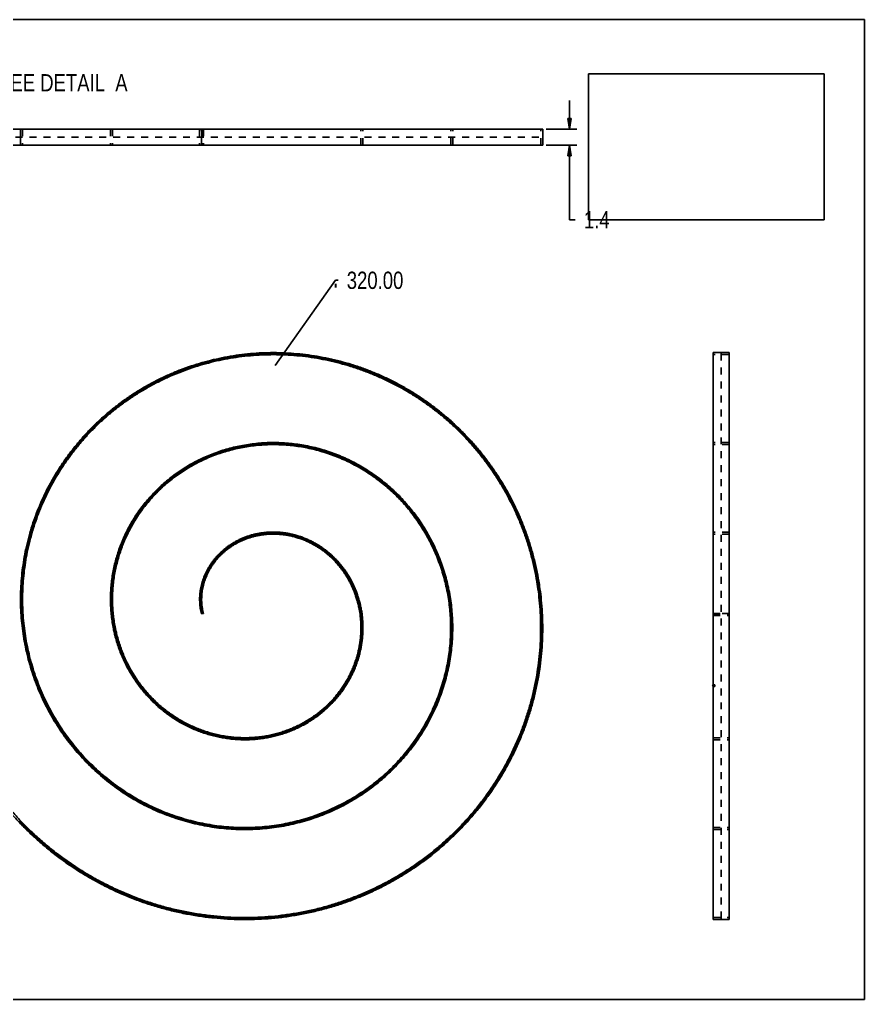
# Model space of a CAD drawing. Header units: inches. Extents: x 0 to 22, y 0 to 17.
# Drawn here: x 7.35 to 22, y 0 to 17 of the extents above; entities that cross this region are included whole.
import ezdxf

# ---------------------------------------------------------------- set-up
doc = ezdxf.new("R2010")
doc.units = ezdxf.units.IN
doc.header["$LTSCALE"] = 1.21
doc.header["$MEASUREMENT"] = 0
doc.linetypes.add('HIDDEN', pattern=[0.2, 0.1, -0.1])
doc.layers.get('0').update_dxf_attribs({"linetype": 'CONTINUOUS'})
for name, color, linetype in [('02___PRT_ALL_AXES', 7, 'CONTINUOUS'), ('03___PRT_ALL_CURVES', 7, 'CONTINUOUS'), ('DEFAULT_2', 8, 'HIDDEN')]:
    doc.layers.add(name, color=color, linetype=linetype)
doc.styles.get("Standard").update_dxf_attribs({"font": 'txt', "width": 0.8})
doc.dimstyles.new('DIMSTYLE_1', dxfattribs={"dimtxt": 0.3, "dimasz": 0.1875, "dimexe": 0.125, "dimexo": 0.0625, "dimgap": 0.15, "dimtad": 0, "dimtih": 1, "dimtoh": 1, "dimzin": 4, "dimdsep": 46, "dimtxsty": 'Standard', "dimblk": 'CLOSED', "dimblk1": 'CLOSED', "dimblk2": 'CLOSED', "dimcen": 0.09, "dimadec": 0, "dimazin": 0, "dimtfac": 1, "dimtofl": 0, "dimtmove": 0, "dimatfit": 3, "dimldrblk": 'CLOSED', "dimfxl": 1, "dimtolj": 1, "dimtzin": 4, "dimarcsym": 0})
doc.dimstyles.new('DIMSTYLE_2', dxfattribs={"dimtxt": 0.3, "dimasz": 0.1875, "dimexe": 0.125, "dimexo": 0.0625, "dimgap": 0.15, "dimtad": 0, "dimtih": 1, "dimtoh": 1, "dimlfac": 0.2, "dimzin": 4, "dimdsep": 46, "dimtxsty": 'Standard', "dimblk": 'CLOSED', "dimblk1": 'CLOSED', "dimblk2": 'CLOSED', "dimcen": 0.09, "dimadec": 0, "dimazin": 0, "dimtfac": 1, "dimtofl": 0, "dimtmove": 0, "dimatfit": 3, "dimldrblk": 'CLOSED', "dimfxl": 1, "dimtolj": 1, "dimtzin": 4, "dimarcsym": 0})
picture_1 = doc.add_image_def('image1.png', size_in_pixel=(613, 380))

# ---------------------------------------------------------------- blocks, each defined once
blk = doc.blocks.new('*D3')
at = {"color": 2, "linetype": 'Continuous', "transparency": 16777216}
for p, q in [((12.829, 12.477), (12.83, 12.477)), ((12.829, 12.418), (12.829, 12.352)), ((12.831, 12.477), (12.83, 12.477)), ((12.83, 12.477), (12.873, 12.477)), ((12.831, 12.418), (12.831, 12.352))]:
    blk.add_line(p, q, dxfattribs=at)
at = {"color": 2, "linetype": 'Continuous', "transparency": 16777216, "insert": (13.023, 12.627), "char_height": 0.3, "width": 1.44, "attachment_point": 1, "line_spacing_factor": 0.9}
blk.add_mtext('320.00', dxfattribs=at)
blk = doc.blocks.new('_CLOSED')
at = {"color": 0, "linetype": 'ByBlock'}
for p, q in [((0, 0), (-1, 0.167)), ((-1, 0.167), (-1, -0.167)), ((-1, -0.167), (0, 0)), ((-1, 0), (0, 0))]:
    blk.add_line(p, q, dxfattribs=at)
blk = doc.blocks.new('_NONE')
blk = doc.blocks.new('*D4')
at = {"color": 2, "linetype": 'Continuous', "transparency": 16777216}
for p, q in [((16.886, 15.099), (16.886, 15.599)), ((16.484, 15.099), (17.011, 15.099)), ((16.484, 14.824), (17.011, 14.824)), ((16.886, 14.824), (16.886, 13.527)), ((16.886, 13.527), (16.986, 13.527))]:
    blk.add_line(p, q, dxfattribs=at)
at = {"color": 2, "linetype": 'Continuous', "transparency": 16777216, "xscale": 0.1875, "yscale": 0.1875, "zscale": 0.1875}
for p, rotation in [((16.886, 15.099), 270), ((16.886, 14.824), 90)]:
    blk.add_blockref('_CLOSED', p, dxfattribs=dict(at, rotation=rotation))
at = {"color": 2, "linetype": 'Continuous', "transparency": 16777216, "insert": (17.136, 13.677), "char_height": 0.3, "width": 0.72, "attachment_point": 1, "line_spacing_factor": 0.9}
blk.add_mtext('1.4', dxfattribs=at)

msp = doc.modelspace()

# ---------------------------------------------------------------- linework, layer by layer
at = {"color": 7, "linetype": 'Continuous'}
for p, q in [((0, 17), (22, 17)), ((22, 0), (22, 17)), ((5.809, 15.099), (16.421, 15.099)), ((7.365, 15.099), (7.365, 14.824)), ((16.421, 14.824), (16.421, 15.099)), ((5.809, 14.824), (16.421, 14.824)), ((11.782, 10.998), (12.829, 12.48)), ((12.829, 12.48), (12.831, 12.48)), ((19.378, 11.222), (19.378, 1.385)), ((19.653, 11.222), (19.378, 11.222)), ((19.653, 11.222), (19.653, 1.385)), ((10.536, 6.698), (10.502, 6.69)), ((19.378, 1.385), (19.653, 1.385)), ((0, 0), (22, 0))]:
    msp.add_line(p, q, dxfattribs=at)
for points, knots in [([(7.43, 6.214), (7.42, 6.272), (7.401, 6.39), (7.381, 6.571), (7.368, 6.754), (7.364, 6.938), (7.368, 7.123), (7.38, 7.308), (7.401, 7.493), (7.429, 7.677), (7.467, 7.86), (7.512, 8.042), (7.565, 8.222), (7.627, 8.4), (7.697, 8.576), (7.774, 8.748), (7.86, 8.918), (7.953, 9.083), (8.054, 9.245), (8.162, 9.403), (8.278, 9.556), (8.4, 9.705), (8.529, 9.848), (8.665, 9.985), (8.807, 10.117), (8.956, 10.242), (9.11, 10.361), (9.27, 10.473), (9.435, 10.578), (9.605, 10.677), (9.779, 10.767), (9.958, 10.85), (10.141, 10.925), (10.327, 10.992), (10.517, 11.051), (10.71, 11.101), (10.905, 11.143), (11.102, 11.177), (11.301, 11.201), (11.502, 11.217), (11.703, 11.223), (11.905, 11.221), (12.108, 11.209), (12.31, 11.189), (12.511, 11.16), (12.711, 11.121), (12.91, 11.073), (13.107, 11.017), (13.302, 10.952), (13.495, 10.877), (13.684, 10.794), (13.869, 10.703), (14.051, 10.603), (14.229, 10.495), (14.402, 10.379), (14.57, 10.255), (14.733, 10.123), (14.89, 9.984), (15.041, 9.837), (15.186, 9.684), (15.324, 9.524), (15.455, 9.357), (15.579, 9.185), (15.696, 9.007), (15.804, 8.823), (15.905, 8.634), (15.997, 8.441), (16.081, 8.243), (16.155, 8.041), (16.221, 7.835), (16.278, 7.627), (16.326, 7.415), (16.353, 7.263), (16.366, 7.181), (16.367, 7.171)], [0, 0, 0, 0, 0.013598, 0.027661, 0.041725, 0.055788, 0.069852, 0.083916, 0.097979, 0.112043, 0.126106, 0.14017, 0.154234, 0.168297, 0.182361, 0.196424, 0.210488, 0.224552, 0.238615, 0.252679, 0.266742, 0.280806, 0.29487, 0.308933, 0.322997, 0.33706, 0.351124, 0.365188, 0.379251, 0.393315, 0.407378, 0.421442, 0.435505, 0.449569, 0.463633, 0.477696, 0.49176, 0.505823, 0.519887, 0.533951, 0.548014, 0.562078, 0.576141, 0.590205, 0.604269, 0.618332, 0.632396, 0.646459, 0.660523, 0.674587, 0.68865, 0.702714, 0.716777, 0.730841, 0.744904, 0.758968, 0.773032, 0.787095, 0.801159, 0.815222, 0.829286, 0.84335, 0.857413, 0.871477, 0.88554, 0.899604, 0.913668, 0.927731, 0.941795, 0.955858, 0.969922, 0.983986, 0.998049, 1, 1, 1, 1]), ([(7.465, 6.22), (7.455, 6.278), (7.436, 6.395), (7.416, 6.574), (7.404, 6.756), (7.399, 6.938), (7.403, 7.122), (7.415, 7.305), (7.436, 7.488), (7.464, 7.671), (7.501, 7.852), (7.546, 8.033), (7.599, 8.211), (7.66, 8.388), (7.729, 8.562), (7.806, 8.733), (7.891, 8.901), (7.984, 9.065), (8.084, 9.226), (8.191, 9.382), (8.306, 9.534), (8.427, 9.681), (8.555, 9.823), (8.69, 9.959), (8.831, 10.09), (8.978, 10.214), (9.131, 10.332), (9.289, 10.444), (9.453, 10.548), (9.622, 10.645), (9.795, 10.735), (9.972, 10.818), (10.154, 10.892), (10.338, 10.959), (10.527, 11.017), (10.718, 11.067), (10.911, 11.109), (11.107, 11.141), (11.305, 11.166), (11.504, 11.181), (11.704, 11.188), (11.904, 11.185), (12.105, 11.174), (12.305, 11.154), (12.505, 11.125), (12.704, 11.086), (12.901, 11.039), (13.097, 10.983), (13.29, 10.918), (13.481, 10.845), (13.669, 10.762), (13.853, 10.672), (14.034, 10.573), (14.21, 10.465), (14.382, 10.35), (14.548, 10.227), (14.71, 10.096), (14.866, 9.958), (15.016, 9.812), (15.16, 9.66), (15.297, 9.501), (15.427, 9.336), (15.55, 9.165), (15.665, 8.988), (15.773, 8.806), (15.873, 8.618), (15.965, 8.426), (16.048, 8.23), (16.122, 8.029), (16.188, 7.825), (16.244, 7.618), (16.291, 7.408), (16.318, 7.257), (16.331, 7.176), (16.332, 7.166)], [0, 0, 0, 0, 0.013598, 0.027661, 0.041725, 0.055788, 0.069852, 0.083916, 0.097979, 0.112043, 0.126106, 0.14017, 0.154234, 0.168297, 0.182361, 0.196424, 0.210488, 0.224552, 0.238615, 0.252679, 0.266742, 0.280806, 0.29487, 0.308933, 0.322997, 0.33706, 0.351124, 0.365188, 0.379251, 0.393315, 0.407378, 0.421442, 0.435505, 0.449569, 0.463633, 0.477696, 0.49176, 0.505823, 0.519887, 0.533951, 0.548014, 0.562078, 0.576141, 0.590205, 0.604269, 0.618332, 0.632396, 0.646459, 0.660523, 0.674587, 0.68865, 0.702714, 0.716777, 0.730841, 0.744904, 0.758968, 0.773032, 0.787095, 0.801159, 0.815222, 0.829286, 0.84335, 0.857413, 0.871477, 0.88554, 0.899604, 0.913668, 0.927731, 0.941795, 0.955858, 0.969922, 0.983986, 0.998049, 1, 1, 1, 1]), ([(8.984, 6.396), (8.981, 6.407), (8.971, 6.455), (8.956, 6.541), (8.94, 6.654), (8.93, 6.768), (8.925, 6.884), (8.925, 6.999), (8.93, 7.115), (8.94, 7.232), (8.956, 7.348), (8.977, 7.463), (9.003, 7.579), (9.035, 7.693), (9.072, 7.806), (9.113, 7.918), (9.161, 8.029), (9.213, 8.138), (9.27, 8.244), (9.333, 8.349), (9.4, 8.451), (9.472, 8.55), (9.548, 8.646), (9.63, 8.739), (9.715, 8.829), (9.805, 8.915), (9.899, 8.997), (9.997, 9.076), (10.099, 9.15), (10.205, 9.22), (10.314, 9.285), (10.426, 9.346), (10.541, 9.401), (10.659, 9.452), (10.78, 9.497), (10.903, 9.538), (11.028, 9.572), (11.155, 9.602), (11.284, 9.625), (11.414, 9.643), (11.545, 9.655), (11.677, 9.662), (11.81, 9.662), (11.943, 9.656), (12.077, 9.645), (12.21, 9.627), (12.343, 9.603), (12.475, 9.574), (12.606, 9.538), (12.736, 9.496), (12.864, 9.449), (12.99, 9.395), (13.115, 9.336), (13.237, 9.271), (13.356, 9.2), (13.472, 9.124), (13.586, 9.042), (13.696, 8.955), (13.802, 8.863), (13.905, 8.766), (14.003, 8.664), (14.097, 8.557), (14.187, 8.446), (14.271, 8.331), (14.351, 8.211), (14.426, 8.088), (14.495, 7.961), (14.559, 7.831), (14.617, 7.697), (14.669, 7.561), (14.715, 7.422), (14.754, 7.284), (14.776, 7.191), (14.786, 7.147)], [0, 0, 0, 0, 0.004275, 0.018514, 0.032754, 0.046993, 0.061232, 0.075472, 0.089711, 0.10395, 0.11819, 0.132429, 0.146669, 0.160908, 0.175147, 0.189387, 0.203626, 0.217866, 0.232105, 0.246344, 0.260584, 0.274823, 0.289062, 0.303302, 0.317541, 0.331781, 0.34602, 0.360259, 0.374499, 0.388738, 0.402978, 0.417217, 0.431456, 0.445696, 0.459935, 0.474175, 0.488414, 0.502653, 0.516893, 0.531132, 0.545371, 0.559611, 0.57385, 0.58809, 0.602329, 0.616568, 0.630808, 0.645047, 0.659287, 0.673526, 0.687765, 0.702005, 0.716244, 0.730483, 0.744723, 0.758962, 0.773202, 0.787441, 0.80168, 0.81592, 0.830159, 0.844399, 0.858638, 0.872877, 0.887117, 0.901356, 0.915596, 0.929835, 0.944074, 0.958314, 0.972553, 0.986792, 1, 1, 1, 1]), ([(9.018, 6.404), (9.016, 6.414), (9.006, 6.462), (8.991, 6.546), (8.975, 6.658), (8.965, 6.771), (8.96, 6.884), (8.96, 6.998), (8.965, 7.113), (8.975, 7.228), (8.991, 7.342), (9.012, 7.456), (9.038, 7.57), (9.069, 7.683), (9.105, 7.795), (9.146, 7.905), (9.193, 8.014), (9.245, 8.121), (9.301, 8.227), (9.363, 8.33), (9.429, 8.43), (9.5, 8.528), (9.576, 8.623), (9.656, 8.715), (9.74, 8.804), (9.829, 8.889), (9.922, 8.97), (10.019, 9.048), (10.119, 9.121), (10.224, 9.19), (10.331, 9.254), (10.442, 9.314), (10.556, 9.369), (10.672, 9.419), (10.791, 9.464), (10.913, 9.504), (11.037, 9.538), (11.162, 9.567), (11.289, 9.59), (11.418, 9.608), (11.548, 9.62), (11.678, 9.626), (11.81, 9.626), (11.941, 9.621), (12.073, 9.609), (12.205, 9.592), (12.336, 9.569), (12.466, 9.539), (12.596, 9.504), (12.724, 9.463), (12.851, 9.416), (12.976, 9.363), (13.099, 9.304), (13.219, 9.24), (13.337, 9.17), (13.452, 9.095), (13.564, 9.014), (13.673, 8.928), (13.778, 8.837), (13.88, 8.741), (13.977, 8.64), (14.07, 8.535), (14.159, 8.425), (14.242, 8.311), (14.321, 8.192), (14.395, 8.07), (14.464, 7.945), (14.527, 7.816), (14.584, 7.684), (14.636, 7.549), (14.681, 7.411), (14.72, 7.275), (14.742, 7.183), (14.751, 7.139)], [0, 0, 0, 0, 0.004275, 0.018514, 0.032754, 0.046993, 0.061232, 0.075472, 0.089711, 0.10395, 0.11819, 0.132429, 0.146669, 0.160908, 0.175147, 0.189387, 0.203626, 0.217866, 0.232105, 0.246344, 0.260584, 0.274823, 0.289062, 0.303302, 0.317541, 0.331781, 0.34602, 0.360259, 0.374499, 0.388738, 0.402978, 0.417217, 0.431456, 0.445696, 0.459935, 0.474175, 0.488414, 0.502653, 0.516893, 0.531132, 0.545371, 0.559611, 0.57385, 0.58809, 0.602329, 0.616568, 0.630808, 0.645047, 0.659287, 0.673526, 0.687765, 0.702005, 0.716244, 0.730483, 0.744723, 0.758962, 0.773202, 0.787441, 0.80168, 0.81592, 0.830159, 0.844399, 0.858638, 0.872877, 0.887117, 0.901356, 0.915596, 0.929835, 0.944074, 0.958314, 0.972553, 0.986792, 1, 1, 1, 1]), ([(10.502, 6.69), (10.498, 6.705), (10.491, 6.735), (10.483, 6.781), (10.477, 6.827), (10.473, 6.875), (10.471, 6.923), (10.471, 6.971), (10.474, 7.021), (10.479, 7.07), (10.487, 7.119), (10.497, 7.169), (10.509, 7.218), (10.524, 7.268), (10.541, 7.317), (10.561, 7.365), (10.583, 7.413), (10.607, 7.461), (10.634, 7.507), (10.664, 7.553), (10.695, 7.598), (10.729, 7.642), (10.766, 7.684), (10.804, 7.725), (10.845, 7.764), (10.888, 7.802), (10.933, 7.839), (10.98, 7.873), (11.029, 7.905), (11.079, 7.936), (11.132, 7.964), (11.186, 7.99), (11.242, 8.014), (11.299, 8.035), (11.358, 8.054), (11.418, 8.07), (11.479, 8.083), (11.541, 8.094), (11.604, 8.102), (11.668, 8.107), (11.732, 8.109), (11.797, 8.109), (11.863, 8.105), (11.928, 8.098), (11.994, 8.088), (12.06, 8.075), (12.125, 8.059), (12.19, 8.04), (12.255, 8.018), (12.319, 7.992), (12.382, 7.964), (12.444, 7.932), (12.506, 7.898), (12.566, 7.86), (12.624, 7.82), (12.681, 7.776), (12.737, 7.73), (12.79, 7.681), (12.842, 7.629), (12.892, 7.574), (12.939, 7.517), (12.984, 7.457), (13.027, 7.395), (13.067, 7.331), (13.104, 7.265), (13.138, 7.196), (13.17, 7.126), (13.198, 7.054), (13.223, 6.98), (13.241, 6.918), (13.251, 6.88), (13.254, 6.868)], [0, 0, 0, 0, 0.014604, 0.029209, 0.043813, 0.058418, 0.073022, 0.087627, 0.102231, 0.116836, 0.13144, 0.146045, 0.160649, 0.175254, 0.189858, 0.204463, 0.219067, 0.233672, 0.248276, 0.262881, 0.277485, 0.29209, 0.306694, 0.321299, 0.335903, 0.350508, 0.365112, 0.379717, 0.394321, 0.408926, 0.42353, 0.438135, 0.452739, 0.467344, 0.481948, 0.496553, 0.511157, 0.525762, 0.540366, 0.554971, 0.569575, 0.58418, 0.598784, 0.613389, 0.627993, 0.642598, 0.657202, 0.671807, 0.686411, 0.701016, 0.71562, 0.730225, 0.744829, 0.759434, 0.774038, 0.788643, 0.803247, 0.817852, 0.832456, 0.847061, 0.861665, 0.87627, 0.890874, 0.905479, 0.920083, 0.934688, 0.949292, 0.963897, 0.978501, 0.993106, 1, 1, 1, 1]), ([(10.536, 6.698), (10.532, 6.713), (10.526, 6.742), (10.518, 6.786), (10.512, 6.831), (10.508, 6.877), (10.506, 6.923), (10.507, 6.97), (10.509, 7.018), (10.514, 7.065), (10.522, 7.113), (10.531, 7.161), (10.543, 7.209), (10.558, 7.257), (10.574, 7.304), (10.593, 7.351), (10.615, 7.398), (10.638, 7.444), (10.664, 7.489), (10.693, 7.533), (10.724, 7.577), (10.757, 7.619), (10.792, 7.66), (10.829, 7.7), (10.869, 7.738), (10.911, 7.775), (10.954, 7.81), (11, 7.844), (11.048, 7.875), (11.097, 7.905), (11.148, 7.932), (11.201, 7.958), (11.255, 7.981), (11.311, 8.001), (11.368, 8.02), (11.426, 8.035), (11.486, 8.049), (11.546, 8.059), (11.608, 8.067), (11.67, 8.072), (11.733, 8.074), (11.796, 8.073), (11.86, 8.069), (11.924, 8.063), (11.988, 8.053), (12.052, 8.041), (12.116, 8.025), (12.18, 8.006), (12.243, 7.984), (12.305, 7.96), (12.367, 7.932), (12.428, 7.901), (12.488, 7.867), (12.546, 7.831), (12.603, 7.791), (12.659, 7.748), (12.713, 7.703), (12.766, 7.655), (12.816, 7.604), (12.865, 7.551), (12.911, 7.495), (12.955, 7.437), (12.997, 7.376), (13.036, 7.313), (13.072, 7.248), (13.106, 7.181), (13.137, 7.112), (13.165, 7.041), (13.189, 6.969), (13.207, 6.908), (13.217, 6.871), (13.219, 6.86)], [0, 0, 0, 0, 0.014604, 0.029209, 0.043813, 0.058418, 0.073022, 0.087627, 0.102231, 0.116836, 0.13144, 0.146045, 0.160649, 0.175254, 0.189858, 0.204463, 0.219067, 0.233672, 0.248276, 0.262881, 0.277485, 0.29209, 0.306694, 0.321299, 0.335903, 0.350508, 0.365112, 0.379717, 0.394321, 0.408926, 0.42353, 0.438135, 0.452739, 0.467344, 0.481948, 0.496553, 0.511157, 0.525762, 0.540366, 0.554971, 0.569575, 0.58418, 0.598784, 0.613389, 0.627993, 0.642598, 0.657202, 0.671807, 0.686411, 0.701016, 0.71562, 0.730225, 0.744829, 0.759434, 0.774038, 0.788643, 0.803247, 0.817852, 0.832456, 0.847061, 0.861665, 0.87627, 0.890874, 0.905479, 0.920083, 0.934688, 0.949292, 0.963897, 0.978501, 0.993106, 1, 1, 1, 1]), ([(16.367, 7.171), (16.377, 7.109), (16.394, 6.975), (16.412, 6.768), (16.422, 6.549), (16.422, 6.33), (16.412, 6.11), (16.392, 5.891), (16.362, 5.672), (16.323, 5.455), (16.273, 5.238), (16.214, 5.024), (16.146, 4.812), (16.068, 4.603), (15.98, 4.397), (15.883, 4.195), (15.777, 3.997), (15.662, 3.803), (15.538, 3.615), (15.406, 3.431), (15.265, 3.254), (15.116, 3.082), (14.96, 2.917), (14.796, 2.758), (14.624, 2.607), (14.446, 2.463), (14.261, 2.327), (14.069, 2.2), (13.872, 2.08), (13.669, 1.969), (13.462, 1.867), (13.249, 1.775), (13.032, 1.691), (12.811, 1.618), (12.586, 1.554), (12.358, 1.5), (12.128, 1.456), (11.895, 1.422), (11.661, 1.399), (11.425, 1.386), (11.189, 1.384), (10.952, 1.392), (10.715, 1.411), (10.479, 1.44), (10.244, 1.48), (10.01, 1.53), (9.779, 1.591), (9.55, 1.663), (9.324, 1.744), (9.101, 1.836), (8.882, 1.938), (8.668, 2.05), (8.458, 2.171), (8.253, 2.302), (8.054, 2.442), (7.861, 2.591), (7.675, 2.749), (7.495, 2.916), (7.323, 3.09), (7.158, 3.273), (7.002, 3.463), (6.853, 3.66), (6.713, 3.864), (6.583, 4.075), (6.461, 4.291), (6.349, 4.513), (6.247, 4.741), (6.155, 4.973), (6.073, 5.209), (6.001, 5.45), (5.941, 5.693), (5.891, 5.94), (5.861, 6.127), (5.848, 6.23), (5.846, 6.251)], [0, 0, 0, 0, 0.012113, 0.026176, 0.04024, 0.054304, 0.068367, 0.082431, 0.096494, 0.110558, 0.124621, 0.138685, 0.152749, 0.166812, 0.180876, 0.194939, 0.209003, 0.223067, 0.23713, 0.251194, 0.265257, 0.279321, 0.293385, 0.307448, 0.321512, 0.335575, 0.349639, 0.363703, 0.377766, 0.39183, 0.405893, 0.419957, 0.43402, 0.448084, 0.462148, 0.476211, 0.490275, 0.504338, 0.518402, 0.532466, 0.546529, 0.560593, 0.574656, 0.58872, 0.602784, 0.616847, 0.630911, 0.644974, 0.659038, 0.673102, 0.687165, 0.701229, 0.715292, 0.729356, 0.74342, 0.757483, 0.771547, 0.78561, 0.799674, 0.813737, 0.827801, 0.841865, 0.855928, 0.869992, 0.884055, 0.898119, 0.912183, 0.926246, 0.94031, 0.954373, 0.968437, 0.982501, 0.996564, 1, 1, 1, 1]), ([(16.332, 7.166), (16.342, 7.104), (16.359, 6.971), (16.377, 6.766), (16.386, 6.549), (16.386, 6.331), (16.376, 6.113), (16.356, 5.895), (16.327, 5.678), (16.288, 5.462), (16.239, 5.247), (16.18, 5.034), (16.112, 4.824), (16.035, 4.616), (15.948, 4.412), (15.851, 4.211), (15.746, 4.014), (15.632, 3.822), (15.509, 3.635), (15.378, 3.453), (15.238, 3.276), (15.09, 3.106), (14.935, 2.942), (14.772, 2.784), (14.601, 2.634), (14.424, 2.491), (14.24, 2.356), (14.05, 2.229), (13.855, 2.111), (13.653, 2.001), (13.447, 1.9), (13.235, 1.807), (13.02, 1.725), (12.8, 1.652), (12.577, 1.588), (12.351, 1.534), (12.122, 1.491), (11.891, 1.457), (11.658, 1.434), (11.424, 1.422), (11.189, 1.419), (10.954, 1.427), (10.719, 1.446), (10.484, 1.475), (10.251, 1.515), (10.019, 1.565), (9.789, 1.625), (9.561, 1.696), (9.336, 1.777), (9.115, 1.869), (8.898, 1.97), (8.685, 2.081), (8.476, 2.201), (8.273, 2.332), (8.075, 2.471), (7.884, 2.619), (7.698, 2.776), (7.52, 2.941), (7.349, 3.115), (7.185, 3.296), (7.029, 3.485), (6.882, 3.681), (6.743, 3.884), (6.613, 4.093), (6.492, 4.308), (6.381, 4.529), (6.279, 4.754), (6.188, 4.985), (6.106, 5.22), (6.036, 5.459), (5.975, 5.701), (5.925, 5.946), (5.897, 6.132), (5.883, 6.235), (5.881, 6.255)], [0, 0, 0, 0, 0.012113, 0.026176, 0.04024, 0.054304, 0.068367, 0.082431, 0.096494, 0.110558, 0.124621, 0.138685, 0.152749, 0.166812, 0.180876, 0.194939, 0.209003, 0.223067, 0.23713, 0.251194, 0.265257, 0.279321, 0.293385, 0.307448, 0.321512, 0.335575, 0.349639, 0.363703, 0.377766, 0.39183, 0.405893, 0.419957, 0.43402, 0.448084, 0.462148, 0.476211, 0.490275, 0.504338, 0.518402, 0.532466, 0.546529, 0.560593, 0.574656, 0.58872, 0.602784, 0.616847, 0.630911, 0.644974, 0.659038, 0.673102, 0.687165, 0.701229, 0.715292, 0.729356, 0.74342, 0.757483, 0.771547, 0.78561, 0.799674, 0.813737, 0.827801, 0.841865, 0.855928, 0.869992, 0.884055, 0.898119, 0.912183, 0.926246, 0.94031, 0.954373, 0.968437, 0.982501, 0.996564, 1, 1, 1, 1]), ([(14.786, 7.147), (14.787, 7.143), (14.798, 7.091), (14.817, 6.991), (14.838, 6.844), (14.852, 6.696), (14.86, 6.546), (14.861, 6.396), (14.855, 6.246), (14.843, 6.095), (14.824, 5.945), (14.798, 5.795), (14.765, 5.646), (14.726, 5.498), (14.68, 5.352), (14.627, 5.207), (14.568, 5.065), (14.502, 4.925), (14.429, 4.787), (14.351, 4.652), (14.266, 4.521), (14.175, 4.393), (14.078, 4.269), (13.976, 4.149), (13.867, 4.033), (13.754, 3.922), (13.635, 3.816), (13.511, 3.715), (13.382, 3.619), (13.249, 3.529), (13.112, 3.445), (12.97, 3.366), (12.825, 3.294), (12.676, 3.228), (12.524, 3.169), (12.369, 3.116), (12.211, 3.07), (12.051, 3.031), (11.889, 3), (11.725, 2.975), (11.56, 2.958), (11.393, 2.948), (11.226, 2.946), (11.058, 2.951), (10.891, 2.963), (10.723, 2.983), (10.556, 3.011), (10.39, 3.046), (10.226, 3.089), (10.062, 3.139), (9.901, 3.196), (9.742, 3.261), (9.586, 3.333), (9.433, 3.412), (9.282, 3.498), (9.136, 3.591), (8.993, 3.691), (8.855, 3.797), (8.721, 3.91), (8.592, 4.029), (8.468, 4.154), (8.349, 4.285), (8.236, 4.421), (8.129, 4.562), (8.028, 4.709), (7.933, 4.86), (7.845, 5.016), (7.764, 5.176), (7.69, 5.34), (7.623, 5.508), (7.563, 5.679), (7.511, 5.852), (7.467, 6.029), (7.442, 6.15), (7.431, 6.212), (7.43, 6.214)], [0, 0, 0, 0, 0.001019, 0.015083, 0.029146, 0.04321, 0.057273, 0.071337, 0.085401, 0.099464, 0.113528, 0.127591, 0.141655, 0.155719, 0.169782, 0.183846, 0.197909, 0.211973, 0.226037, 0.2401, 0.254164, 0.268227, 0.282291, 0.296355, 0.310418, 0.324482, 0.338545, 0.352609, 0.366672, 0.380736, 0.3948, 0.408863, 0.422927, 0.43699, 0.451054, 0.465118, 0.479181, 0.493245, 0.507308, 0.521372, 0.535436, 0.549499, 0.563563, 0.577626, 0.59169, 0.605754, 0.619817, 0.633881, 0.647944, 0.662008, 0.676072, 0.690135, 0.704199, 0.718262, 0.732326, 0.746389, 0.760453, 0.774517, 0.78858, 0.802644, 0.816707, 0.830771, 0.844835, 0.858898, 0.872962, 0.887025, 0.901089, 0.915153, 0.929216, 0.94328, 0.957343, 0.971407, 0.985471, 0.999534, 1, 1, 1, 1]), ([(14.751, 7.139), (14.752, 7.136), (14.763, 7.085), (14.782, 6.985), (14.802, 6.84), (14.817, 6.693), (14.824, 6.545), (14.826, 6.397), (14.82, 6.248), (14.808, 6.099), (14.789, 5.95), (14.763, 5.802), (14.731, 5.655), (14.692, 5.508), (14.646, 5.363), (14.594, 5.22), (14.535, 5.079), (14.47, 4.94), (14.398, 4.804), (14.321, 4.671), (14.237, 4.541), (14.147, 4.414), (14.051, 4.291), (13.949, 4.173), (13.842, 4.058), (13.73, 3.948), (13.612, 3.843), (13.489, 3.743), (13.362, 3.648), (13.23, 3.559), (13.094, 3.475), (12.954, 3.398), (12.81, 3.326), (12.662, 3.261), (12.512, 3.202), (12.358, 3.15), (12.202, 3.105), (12.043, 3.066), (11.883, 3.035), (11.721, 3.01), (11.557, 2.993), (11.392, 2.983), (11.226, 2.981), (11.06, 2.986), (10.894, 2.998), (10.728, 3.018), (10.563, 3.046), (10.398, 3.08), (10.235, 3.123), (10.074, 3.172), (9.914, 3.229), (9.756, 3.293), (9.601, 3.365), (9.45, 3.443), (9.301, 3.529), (9.156, 3.621), (9.014, 3.72), (8.877, 3.825), (8.744, 3.937), (8.616, 4.055), (8.493, 4.178), (8.376, 4.308), (8.264, 4.443), (8.157, 4.583), (8.057, 4.728), (7.964, 4.878), (7.876, 5.033), (7.796, 5.192), (7.722, 5.354), (7.656, 5.52), (7.597, 5.69), (7.545, 5.862), (7.501, 6.037), (7.477, 6.157), (7.465, 6.218), (7.465, 6.22)], [0, 0, 0, 0, 0.001019, 0.015083, 0.029146, 0.04321, 0.057273, 0.071337, 0.085401, 0.099464, 0.113528, 0.127591, 0.141655, 0.155719, 0.169782, 0.183846, 0.197909, 0.211973, 0.226037, 0.2401, 0.254164, 0.268227, 0.282291, 0.296355, 0.310418, 0.324482, 0.338545, 0.352609, 0.366672, 0.380736, 0.3948, 0.408863, 0.422927, 0.43699, 0.451054, 0.465118, 0.479181, 0.493245, 0.507308, 0.521372, 0.535436, 0.549499, 0.563563, 0.577626, 0.59169, 0.605754, 0.619817, 0.633881, 0.647944, 0.662008, 0.676072, 0.690135, 0.704199, 0.718262, 0.732326, 0.746389, 0.760453, 0.774517, 0.78858, 0.802644, 0.816707, 0.830771, 0.844835, 0.858898, 0.872962, 0.887025, 0.901089, 0.915153, 0.929216, 0.94328, 0.957343, 0.971407, 0.985471, 0.999534, 1, 1, 1, 1]), ([(13.254, 6.868), (13.257, 6.854), (13.266, 6.815), (13.279, 6.749), (13.291, 6.67), (13.299, 6.59), (13.304, 6.509), (13.305, 6.428), (13.302, 6.346), (13.295, 6.264), (13.285, 6.181), (13.271, 6.099), (13.253, 6.017), (13.231, 5.935), (13.206, 5.854), (13.177, 5.774), (13.144, 5.695), (13.107, 5.617), (13.066, 5.54), (13.022, 5.465), (12.974, 5.391), (12.923, 5.319), (12.868, 5.249), (12.809, 5.182), (12.748, 5.116), (12.683, 5.054), (12.615, 4.994), (12.544, 4.936), (12.47, 4.882), (12.393, 4.831), (12.314, 4.783), (12.232, 4.738), (12.148, 4.697), (12.061, 4.66), (11.973, 4.626), (11.882, 4.597), (11.79, 4.571), (11.696, 4.549), (11.601, 4.532), (11.505, 4.518), (11.408, 4.509), (11.31, 4.505), (11.211, 4.505), (11.112, 4.509), (11.013, 4.517), (10.914, 4.531), (10.815, 4.548), (10.717, 4.571), (10.619, 4.598), (10.522, 4.629), (10.426, 4.665), (10.331, 4.705), (10.238, 4.75), (10.146, 4.799), (10.056, 4.853), (9.969, 4.91), (9.883, 4.972), (9.8, 5.038), (9.72, 5.108), (9.643, 5.182), (9.569, 5.26), (9.498, 5.341), (9.43, 5.426), (9.366, 5.514), (9.306, 5.605), (9.249, 5.699), (9.197, 5.796), (9.149, 5.896), (9.105, 5.998), (9.066, 6.103), (9.031, 6.21), (9.004, 6.308), (8.989, 6.37), (8.984, 6.396)], [0, 0, 0, 0, 0.007518, 0.021757, 0.035996, 0.050236, 0.064475, 0.078715, 0.092954, 0.107193, 0.121433, 0.135672, 0.149912, 0.164151, 0.17839, 0.19263, 0.206869, 0.221108, 0.235348, 0.249587, 0.263827, 0.278066, 0.292305, 0.306545, 0.320784, 0.335024, 0.349263, 0.363502, 0.377742, 0.391981, 0.406221, 0.42046, 0.434699, 0.448939, 0.463178, 0.477417, 0.491657, 0.505896, 0.520136, 0.534375, 0.548614, 0.562854, 0.577093, 0.591333, 0.605572, 0.619811, 0.634051, 0.64829, 0.662529, 0.676769, 0.691008, 0.705248, 0.719487, 0.733726, 0.747966, 0.762205, 0.776445, 0.790684, 0.804923, 0.819163, 0.833402, 0.847642, 0.861881, 0.87612, 0.89036, 0.904599, 0.918838, 0.933078, 0.947317, 0.961557, 0.975796, 0.990035, 1, 1, 1, 1]), ([(13.219, 6.86), (13.223, 6.846), (13.232, 6.808), (13.244, 6.743), (13.256, 6.666), (13.264, 6.587), (13.268, 6.508), (13.269, 6.428), (13.267, 6.348), (13.26, 6.267), (13.25, 6.186), (13.236, 6.106), (13.219, 6.025), (13.197, 5.945), (13.172, 5.866), (13.144, 5.787), (13.111, 5.709), (13.075, 5.633), (13.035, 5.557), (12.992, 5.483), (12.945, 5.411), (12.894, 5.34), (12.84, 5.272), (12.783, 5.205), (12.722, 5.141), (12.659, 5.08), (12.592, 5.021), (12.522, 4.964), (12.449, 4.911), (12.374, 4.861), (12.296, 4.814), (12.216, 4.77), (12.133, 4.73), (12.048, 4.693), (11.961, 4.66), (11.872, 4.631), (11.781, 4.605), (11.689, 4.584), (11.596, 4.567), (11.501, 4.554), (11.405, 4.545), (11.309, 4.54), (11.212, 4.54), (11.115, 4.544), (11.017, 4.553), (10.92, 4.566), (10.822, 4.583), (10.725, 4.605), (10.629, 4.632), (10.533, 4.663), (10.439, 4.698), (10.345, 4.738), (10.254, 4.782), (10.163, 4.83), (10.075, 4.883), (9.989, 4.94), (9.905, 5.001), (9.823, 5.066), (9.744, 5.134), (9.668, 5.207), (9.595, 5.284), (9.525, 5.364), (9.458, 5.447), (9.395, 5.534), (9.336, 5.624), (9.28, 5.717), (9.229, 5.812), (9.181, 5.911), (9.138, 6.012), (9.099, 6.115), (9.065, 6.22), (9.038, 6.317), (9.024, 6.378), (9.018, 6.404)], [0, 0, 0, 0, 0.007518, 0.021757, 0.035996, 0.050236, 0.064475, 0.078715, 0.092954, 0.107193, 0.121433, 0.135672, 0.149912, 0.164151, 0.17839, 0.19263, 0.206869, 0.221108, 0.235348, 0.249587, 0.263827, 0.278066, 0.292305, 0.306545, 0.320784, 0.335024, 0.349263, 0.363502, 0.377742, 0.391981, 0.406221, 0.42046, 0.434699, 0.448939, 0.463178, 0.477417, 0.491657, 0.505896, 0.520136, 0.534375, 0.548614, 0.562854, 0.577093, 0.591333, 0.605572, 0.619811, 0.634051, 0.64829, 0.662529, 0.676769, 0.691008, 0.705248, 0.719487, 0.733726, 0.747966, 0.762205, 0.776445, 0.790684, 0.804923, 0.819163, 0.833402, 0.847642, 0.861881, 0.87612, 0.89036, 0.904599, 0.918838, 0.933078, 0.947317, 0.961557, 0.975796, 0.990035, 1, 1, 1, 1])]:
    msp.add_open_spline(points, degree=3, knots=knots, dxfattribs=at)
at = {"layer": '02___PRT_ALL_AXES', "color": 8, "linetype": 'HIDDEN'}
for p, q in [((19.407, 5.458), (19.378, 5.458)), ((19.378, 5.458), (19.378, 5.428)), ((19.407, 5.428), (19.407, 5.458)), ((19.407, 5.428), (19.378, 5.428))]:
    msp.add_line(p, q, dxfattribs=at)
at = {"layer": '02___PRT_ALL_AXES', "color": 7, "linetype": 'Continuous'}
msp.add_arc((19.378, 5.443), 0.00984, 90, 270, dxfattribs=at)
at = {"layer": '02___PRT_ALL_AXES', "color": 8, "linetype": 'HIDDEN'}
msp.add_arc((19.378, 5.443), 0.00984, 270, 90, dxfattribs=at)
at = {"layer": '03___PRT_ALL_CURVES', "color": 8, "linetype": 'HIDDEN'}
for p, q in [((5.827, 14.962), (16.404, 14.962)), ((19.516, 11.204), (19.516, 1.403))]:
    msp.add_line(p, q, dxfattribs=at)
for points in [[(7.413, 6.448), (7.406, 6.513), (7.399, 6.586), (7.393, 6.659), (7.388, 6.732), (7.385, 6.805), (7.384, 6.879), (7.383, 6.952), (7.384, 7.026), (7.386, 7.099), (7.388, 7.148), (7.393, 7.221), (7.398, 7.295), (7.405, 7.368), (7.413, 7.441), (7.423, 7.515), (7.434, 7.588), (7.446, 7.66), (7.459, 7.733), (7.474, 7.806), (7.49, 7.878), (7.508, 7.95), (7.526, 8.022), (7.546, 8.093), (7.567, 8.164), (7.59, 8.235), (7.613, 8.305), (7.633, 8.361), (7.659, 8.431), (7.686, 8.5), (7.715, 8.569), (7.744, 8.637), (7.775, 8.705), (7.807, 8.772), (7.84, 8.839), (7.875, 8.905), (7.91, 8.97), (7.947, 9.035), (7.985, 9.1), (8.024, 9.163), (8.065, 9.226), (8.106, 9.289), (8.148, 9.35), (8.192, 9.411), (8.234, 9.468), (8.279, 9.528), (8.326, 9.586), (8.374, 9.644), (8.423, 9.701), (8.472, 9.757), (8.523, 9.813), (8.575, 9.867), (8.628, 9.921), (8.681, 9.974), (8.736, 10.026), (8.791, 10.077), (8.848, 10.127), (8.905, 10.175), (8.963, 10.223), (9.023, 10.271), (9.082, 10.317), (9.087, 10.32), (9.148, 10.365), (9.21, 10.409), (9.272, 10.452), (9.335, 10.494), (9.399, 10.534), (9.464, 10.574), (9.529, 10.612), (9.595, 10.649), (9.662, 10.686), (9.729, 10.721), (9.797, 10.755), (9.866, 10.787), (9.935, 10.819), (10.005, 10.849), (10.075, 10.879), (10.146, 10.907), (10.217, 10.933), (10.233, 10.939), (10.305, 10.964), (10.377, 10.988), (10.45, 11.011), (10.523, 11.033), (10.597, 11.053), (10.671, 11.072), (10.745, 11.09), (10.82, 11.107), (10.895, 11.122), (10.97, 11.136), (11.046, 11.148), (11.121, 11.16), (11.197, 11.17), (11.273, 11.179), (11.35, 11.186), (11.426, 11.192), (11.503, 11.197), (11.531, 11.199), (11.608, 11.202), (11.684, 11.204), (11.761, 11.204), (11.838, 11.203), (11.915, 11.201), (11.992, 11.198), (12.069, 11.193), (12.146, 11.187), (12.223, 11.18), (12.299, 11.171), (12.376, 11.161), (12.452, 11.15), (12.529, 11.137), (12.605, 11.123), (12.681, 11.108), (12.756, 11.091), (12.831, 11.074), (12.869, 11.064), (12.944, 11.045), (13.019, 11.024), (13.093, 11.001), (13.167, 10.978), (13.24, 10.953), (13.314, 10.927), (13.386, 10.9), (13.459, 10.871), (13.531, 10.841), (13.602, 10.811), (13.673, 10.778), (13.743, 10.745), (13.813, 10.71), (13.882, 10.675), (13.951, 10.638), (14.019, 10.6), (14.086, 10.56), (14.129, 10.535), (14.195, 10.494), (14.261, 10.451), (14.326, 10.408), (14.39, 10.363), (14.454, 10.318), (14.517, 10.271), (14.579, 10.223), (14.64, 10.175), (14.701, 10.125), (14.761, 10.074), (14.819, 10.022), (14.877, 9.969), (14.935, 9.915), (14.991, 9.861), (15.046, 9.805), (15.101, 9.748), (15.154, 9.69), (15.195, 9.645), (15.247, 9.586), (15.298, 9.526), (15.347, 9.465), (15.396, 9.403), (15.444, 9.34), (15.491, 9.277), (15.537, 9.212), (15.581, 9.147), (15.625, 9.082), (15.668, 9.015), (15.709, 8.948), (15.75, 8.88), (15.789, 8.811), (15.827, 8.742), (15.864, 8.672), (15.9, 8.601), (15.934, 8.53), (15.965, 8.464), (15.997, 8.392), (16.029, 8.319), (16.059, 8.245), (16.088, 8.171), (16.115, 8.097), (16.142, 8.022), (16.167, 7.946), (16.191, 7.871), (16.213, 7.794), (16.235, 7.718), (16.255, 7.64), (16.274, 7.563), (16.292, 7.485), (16.308, 7.407), (16.323, 7.329), (16.337, 7.25), (16.349, 7.171), (16.352, 7.153), (16.363, 7.074), (16.373, 6.995), (16.381, 6.915)], [(8.978, 6.518), (8.97, 6.566), (8.963, 6.623), (8.956, 6.68), (8.951, 6.738), (8.947, 6.795), (8.944, 6.853), (8.943, 6.911), (8.943, 6.969), (8.944, 7.027), (8.947, 7.085), (8.95, 7.143), (8.956, 7.201), (8.957, 7.217), (8.964, 7.275), (8.972, 7.333), (8.982, 7.391), (8.993, 7.448), (9.005, 7.505), (9.018, 7.562), (9.033, 7.619), (9.049, 7.676), (9.066, 7.732), (9.085, 7.788), (9.104, 7.843), (9.126, 7.898), (9.148, 7.953), (9.159, 7.978), (9.183, 8.032), (9.208, 8.086), (9.234, 8.139), (9.262, 8.191), (9.291, 8.243), (9.321, 8.294), (9.352, 8.345), (9.385, 8.395), (9.418, 8.444), (9.453, 8.493), (9.488, 8.541), (9.525, 8.588), (9.563, 8.634), (9.588, 8.664), (9.627, 8.709), (9.668, 8.753), (9.709, 8.796), (9.752, 8.839), (9.795, 8.88), (9.84, 8.921), (9.885, 8.961), (9.931, 9), (9.978, 9.037), (10.026, 9.074), (10.075, 9.11), (10.125, 9.145), (10.175, 9.178), (10.217, 9.205), (10.268, 9.237), (10.321, 9.268), (10.374, 9.297), (10.428, 9.326), (10.482, 9.353), (10.538, 9.379), (10.593, 9.404), (10.65, 9.428), (10.707, 9.451), (10.764, 9.472), (10.822, 9.492), (10.88, 9.511), (10.939, 9.529), (10.998, 9.545), (11.057, 9.56), (11.117, 9.574), (11.178, 9.587), (11.238, 9.599), (11.299, 9.609), (11.36, 9.618), (11.422, 9.625), (11.483, 9.632), (11.545, 9.637), (11.607, 9.64), (11.669, 9.643), (11.731, 9.644), (11.793, 9.643), (11.803, 9.643), (11.866, 9.642), (11.928, 9.639), (11.99, 9.634), (12.052, 9.628), (12.114, 9.621), (12.176, 9.613), (12.238, 9.603), (12.3, 9.593), (12.361, 9.58), (12.423, 9.567), (12.484, 9.552), (12.545, 9.536), (12.605, 9.519), (12.665, 9.5), (12.685, 9.494), (12.744, 9.473), (12.804, 9.452), (12.863, 9.429), (12.921, 9.405), (12.979, 9.379), (13.037, 9.353), (13.094, 9.325), (13.15, 9.296), (13.206, 9.266), (13.261, 9.235), (13.316, 9.203), (13.37, 9.169), (13.423, 9.134), (13.476, 9.098), (13.502, 9.08), (13.554, 9.043), (13.604, 9.004), (13.655, 8.965), (13.704, 8.924), (13.753, 8.882), (13.8, 8.839), (13.847, 8.796), (13.893, 8.751), (13.938, 8.705), (13.983, 8.659), (14.026, 8.611), (14.068, 8.562), (14.11, 8.513), (14.15, 8.463), (14.176, 8.429), (14.215, 8.378), (14.253, 8.325), (14.289, 8.272), (14.325, 8.218), (14.359, 8.163), (14.393, 8.107), (14.425, 8.051), (14.456, 7.994), (14.487, 7.937), (14.516, 7.878), (14.543, 7.82), (14.57, 7.76), (14.595, 7.7), (14.62, 7.639), (14.64, 7.587), (14.662, 7.526), (14.682, 7.464), (14.702, 7.401), (14.72, 7.338), (14.737, 7.275), (14.753, 7.211), (14.768, 7.147), (14.781, 7.083), (14.793, 7.018), (14.804, 6.953), (14.813, 6.888)], [(10.519, 6.694), (10.512, 6.723), (10.505, 6.758), (10.499, 6.793), (10.496, 6.82), (10.492, 6.855), (10.49, 6.892), (10.489, 6.928), (10.489, 6.964), (10.491, 7.001), (10.493, 7.032), (10.497, 7.068), (10.503, 7.105), (10.51, 7.142), (10.518, 7.178), (10.527, 7.215), (10.537, 7.251), (10.549, 7.287), (10.563, 7.322), (10.564, 7.325), (10.578, 7.361), (10.594, 7.395), (10.611, 7.43), (10.63, 7.464), (10.649, 7.497), (10.67, 7.53), (10.692, 7.562), (10.715, 7.594), (10.739, 7.625), (10.747, 7.635), (10.773, 7.665), (10.8, 7.694), (10.827, 7.723), (10.856, 7.75), (10.886, 7.777), (10.917, 7.803), (10.948, 7.827), (10.981, 7.851), (11.014, 7.874), (11.034, 7.887), (11.068, 7.908), (11.104, 7.928), (11.14, 7.948), (11.177, 7.966), (11.214, 7.983), (11.253, 7.998), (11.291, 8.013), (11.331, 8.026), (11.371, 8.038), (11.403, 8.047), (11.444, 8.057), (11.485, 8.066), (11.527, 8.073), (11.568, 8.079), (11.61, 8.084), (11.653, 8.088), (11.695, 8.09), (11.738, 8.091), (11.781, 8.091), (11.783, 8.091), (11.826, 8.089), (11.869, 8.086), (11.912, 8.082), (11.954, 8.076), (11.997, 8.069), (12.04, 8.061), (12.083, 8.051), (12.125, 8.04), (12.167, 8.028), (12.209, 8.015), (12.22, 8.011), (12.262, 7.996), (12.303, 7.979), (12.343, 7.962), (12.384, 7.943), (12.423, 7.923), (12.463, 7.902), (12.501, 7.879), (12.539, 7.855), (12.577, 7.831), (12.614, 7.805), (12.632, 7.791), (12.668, 7.764), (12.703, 7.735), (12.737, 7.705), (12.77, 7.674), (12.803, 7.643), (12.835, 7.61), (12.866, 7.576), (12.896, 7.541), (12.925, 7.506), (12.953, 7.469), (12.972, 7.442), (12.999, 7.404), (13.024, 7.365), (13.049, 7.326), (13.072, 7.285), (13.094, 7.244), (13.115, 7.202), (13.135, 7.16), (13.153, 7.117), (13.171, 7.073), (13.187, 7.029), (13.188, 7.028), (13.203, 6.984), (13.217, 6.938), (13.229, 6.893), (13.241, 6.846), (13.251, 6.8)], [(16.381, 6.915), (16.387, 6.85), (16.393, 6.77), (16.397, 6.69), (16.401, 6.61), (16.403, 6.53), (16.404, 6.45), (16.403, 6.37), (16.401, 6.29), (16.398, 6.21), (16.393, 6.129), (16.388, 6.049), (16.38, 5.969), (16.372, 5.889), (16.362, 5.809), (16.351, 5.73), (16.349, 5.716), (16.336, 5.636), (16.323, 5.557), (16.307, 5.478), (16.291, 5.399), (16.273, 5.32), (16.254, 5.242), (16.234, 5.163), (16.212, 5.086), (16.189, 5.008), (16.165, 4.931), (16.14, 4.854), (16.113, 4.778), (16.085, 4.702), (16.056, 4.627), (16.026, 4.551), (15.994, 4.477), (15.961, 4.403), (15.927, 4.329), (15.916, 4.307), (15.881, 4.234), (15.844, 4.161), (15.806, 4.09), (15.767, 4.018), (15.727, 3.948), (15.685, 3.878), (15.643, 3.809), (15.599, 3.74), (15.554, 3.672), (15.508, 3.605), (15.461, 3.539), (15.413, 3.473), (15.364, 3.408), (15.313, 3.344), (15.262, 3.28), (15.21, 3.218), (15.156, 3.156), (15.102, 3.095), (15.078, 3.068), (15.022, 3.009), (14.965, 2.95), (14.907, 2.892), (14.849, 2.835), (14.789, 2.779), (14.729, 2.724), (14.667, 2.67), (14.605, 2.616), (14.542, 2.564), (14.478, 2.513), (14.413, 2.463), (14.347, 2.413), (14.281, 2.365), (14.213, 2.318), (14.145, 2.272), (14.077, 2.227), (14.007, 2.183), (13.937, 2.141), (13.896, 2.117), (13.825, 2.076), (13.753, 2.036), (13.68, 1.997), (13.607, 1.959), (13.533, 1.923), (13.459, 1.887), (13.384, 1.853), (13.308, 1.82), (13.232, 1.789), (13.155, 1.758), (13.078, 1.729), (13, 1.701), (12.922, 1.674), (12.843, 1.648), (12.764, 1.624), (12.685, 1.601), (12.605, 1.579), (12.525, 1.558), (12.468, 1.544), (12.387, 1.526), (12.306, 1.509), (12.225, 1.493), (12.143, 1.478), (12.061, 1.465), (11.979, 1.453), (11.897, 1.442), (11.814, 1.433), (11.731, 1.424), (11.648, 1.418), (11.565, 1.412), (11.482, 1.408), (11.399, 1.405), (11.316, 1.403), (11.233, 1.403), (11.149, 1.404), (11.066, 1.406), (10.982, 1.41), (10.913, 1.414), (10.83, 1.42), (10.747, 1.427), (10.664, 1.436), (10.581, 1.446), (10.498, 1.457), (10.415, 1.47), (10.333, 1.483), (10.251, 1.499), (10.169, 1.515), (10.087, 1.533), (10.005, 1.552), (9.924, 1.572), (9.843, 1.594), (9.762, 1.617), (9.682, 1.641), (9.602, 1.666), (9.522, 1.693), (9.443, 1.721), (9.367, 1.749), (9.289, 1.779), (9.211, 1.81), (9.134, 1.843), (9.057, 1.877), (8.98, 1.912), (8.904, 1.949), (8.829, 1.986), (8.754, 2.025), (8.68, 2.065), (8.606, 2.106), (8.533, 2.149), (8.461, 2.192), (8.389, 2.237), (8.318, 2.282), (8.248, 2.329), (8.178, 2.377), (8.11, 2.426), (8.041, 2.476), (8.036, 2.48), (7.968, 2.532), (7.902, 2.584), (7.836, 2.637), (7.771, 2.692), (7.707, 2.747), (7.644, 2.803), (7.581, 2.861), (7.52, 2.919), (7.459, 2.979), (7.4, 3.039), (7.341, 3.1)], [(14.813, 6.888), (14.821, 6.825), (14.828, 6.76), (14.833, 6.694), (14.837, 6.629), (14.84, 6.563), (14.842, 6.497), (14.842, 6.431), (14.842, 6.365), (14.839, 6.299), (14.836, 6.232), (14.831, 6.166), (14.825, 6.1), (14.817, 6.034), (14.808, 5.968), (14.798, 5.902), (14.787, 5.837), (14.774, 5.771), (14.76, 5.706), (14.758, 5.697), (14.742, 5.632), (14.726, 5.567), (14.708, 5.503), (14.688, 5.439), (14.668, 5.375), (14.646, 5.312), (14.623, 5.249), (14.598, 5.186), (14.573, 5.124), (14.546, 5.063), (14.518, 5.001), (14.489, 4.941), (14.458, 4.881), (14.427, 4.821), (14.394, 4.762), (14.384, 4.745), (14.35, 4.687), (14.314, 4.629), (14.278, 4.572), (14.24, 4.516), (14.201, 4.461), (14.161, 4.406), (14.12, 4.352), (14.078, 4.299), (14.035, 4.246), (13.991, 4.195), (13.946, 4.144), (13.9, 4.094), (13.852, 4.045), (13.804, 3.997), (13.755, 3.95), (13.733, 3.928), (13.682, 3.882), (13.631, 3.837), (13.579, 3.793), (13.525, 3.75), (13.472, 3.708), (13.417, 3.667), (13.361, 3.627), (13.305, 3.588), (13.248, 3.551), (13.19, 3.514), (13.131, 3.478), (13.072, 3.443), (13.012, 3.41), (12.951, 3.378), (12.89, 3.346), (12.852, 3.328), (12.79, 3.298), (12.727, 3.27), (12.663, 3.243), (12.599, 3.217), (12.534, 3.193), (12.469, 3.169), (12.404, 3.147), (12.338, 3.126), (12.271, 3.107), (12.205, 3.088), (12.137, 3.071), (12.07, 3.055), (12.002, 3.04), (11.934, 3.027), (11.865, 3.015), (11.813, 3.007), (11.744, 2.997), (11.675, 2.988), (11.605, 2.981), (11.536, 2.975), (11.466, 2.97), (11.397, 2.967), (11.327, 2.965), (11.257, 2.964), (11.187, 2.965), (11.117, 2.967), (11.047, 2.97), (10.977, 2.975), (10.907, 2.981), (10.837, 2.988), (10.767, 2.996), (10.704, 3.005), (10.634, 3.016), (10.565, 3.028), (10.496, 3.042), (10.427, 3.057), (10.358, 3.073), (10.29, 3.091), (10.222, 3.109), (10.154, 3.129), (10.087, 3.151), (10.02, 3.173), (9.953, 3.197), (9.887, 3.222), (9.821, 3.248), (9.756, 3.276), (9.691, 3.304), (9.687, 3.306), (9.623, 3.336), (9.559, 3.368), (9.496, 3.4), (9.433, 3.433), (9.371, 3.468), (9.309, 3.504), (9.249, 3.541), (9.188, 3.579), (9.129, 3.619), (9.07, 3.659), (9.012, 3.701), (8.955, 3.743), (8.898, 3.787), (8.842, 3.832), (8.787, 3.878), (8.733, 3.924), (8.722, 3.935), (8.669, 3.983), (8.616, 4.032), (8.565, 4.082), (8.514, 4.133), (8.465, 4.185), (8.416, 4.237), (8.368, 4.291), (8.322, 4.346), (8.276, 4.401), (8.231, 4.458), (8.187, 4.515), (8.144, 4.573), (8.103, 4.632), (8.062, 4.692), (8.022, 4.752), (7.984, 4.813), (7.97, 4.835), (7.933, 4.898), (7.897, 4.96), (7.862, 5.024), (7.829, 5.088), (7.796, 5.153), (7.765, 5.218), (7.735, 5.284), (7.706, 5.351), (7.678, 5.418), (7.651, 5.486), (7.626, 5.554), (7.602, 5.622), (7.579, 5.691), (7.557, 5.761), (7.537, 5.831), (7.518, 5.901), (7.506, 5.945), (7.489, 6.016), (7.473, 6.087), (7.459, 6.159), (7.445, 6.231), (7.433, 6.303), (7.422, 6.375), (7.413, 6.448)], [(13.251, 6.8), (13.259, 6.757), (13.267, 6.71), (13.273, 6.662), (13.279, 6.615), (13.282, 6.567), (13.285, 6.519), (13.285, 6.511), (13.286, 6.463), (13.286, 6.415), (13.285, 6.366), (13.282, 6.318), (13.278, 6.269), (13.272, 6.221), (13.265, 6.173), (13.257, 6.124), (13.248, 6.076), (13.237, 6.028), (13.225, 5.981), (13.22, 5.964), (13.207, 5.916), (13.192, 5.869), (13.175, 5.823), (13.158, 5.776), (13.139, 5.73), (13.119, 5.685), (13.098, 5.64), (13.075, 5.595), (13.051, 5.551), (13.027, 5.508), (13.001, 5.465), (12.985, 5.441), (12.957, 5.399), (12.928, 5.358), (12.898, 5.318), (12.867, 5.278), (12.835, 5.239), (12.802, 5.201), (12.767, 5.163), (12.732, 5.127), (12.696, 5.091), (12.658, 5.056), (12.62, 5.022), (12.59, 4.997), (12.55, 4.965), (12.509, 4.933), (12.468, 4.903), (12.425, 4.874), (12.382, 4.846), (12.338, 4.819), (12.294, 4.793), (12.248, 4.768), (12.202, 4.744), (12.155, 4.721), (12.108, 4.7), (12.061, 4.68), (12.013, 4.661), (11.964, 4.643), (11.914, 4.626), (11.864, 4.611), (11.814, 4.596), (11.763, 4.583), (11.711, 4.571), (11.66, 4.561), (11.608, 4.551), (11.555, 4.543), (11.503, 4.537), (11.494, 4.536), (11.442, 4.531), (11.389, 4.527), (11.335, 4.524), (11.282, 4.523), (11.229, 4.523), (11.175, 4.524), (11.122, 4.527), (11.068, 4.531), (11.015, 4.536), (10.962, 4.542), (10.909, 4.55), (10.855, 4.559), (10.837, 4.563), (10.784, 4.574), (10.731, 4.586), (10.679, 4.6), (10.626, 4.615), (10.575, 4.631), (10.523, 4.648), (10.472, 4.667), (10.421, 4.687), (10.371, 4.708), (10.321, 4.73), (10.272, 4.754), (10.223, 4.778), (10.196, 4.792), (10.148, 4.819), (10.101, 4.847), (10.054, 4.876), (10.008, 4.906), (9.963, 4.937), (9.918, 4.97), (9.874, 5.003), (9.83, 5.037), (9.788, 5.073), (9.746, 5.11), (9.705, 5.147), (9.665, 5.186), (9.636, 5.215), (9.598, 5.255), (9.56, 5.297), (9.524, 5.339), (9.488, 5.382), (9.453, 5.426), (9.419, 5.471), (9.387, 5.516), (9.355, 5.563), (9.324, 5.61), (9.295, 5.658), (9.266, 5.707), (9.239, 5.756), (9.215, 5.802), (9.189, 5.853), (9.165, 5.905), (9.143, 5.956), (9.121, 6.009), (9.1, 6.062), (9.081, 6.116), (9.063, 6.17), (9.046, 6.224), (9.031, 6.279), (9.016, 6.335), (9.003, 6.391), (8.991, 6.447), (8.988, 6.461), (8.978, 6.518)]]:
    msp.add_lwpolyline(points, dxfattribs=at)
at = {"layer": 'DEFAULT_2', "color": 8, "linetype": 'HIDDEN'}
for p, q in [((7.401, 15.099), (7.401, 14.824)), ((8.925, 15.099), (8.925, 14.824)), ((8.96, 15.099), (8.96, 14.824)), ((10.471, 15.099), (10.471, 14.824)), ((10.502, 14.824), (10.502, 15.099)), ((10.507, 15.099), (10.507, 14.824)), ((10.536, 15.099), (10.536, 14.824)), ((13.269, 14.824), (13.269, 15.099)), ((13.304, 14.824), (13.304, 15.099)), ((14.825, 14.824), (14.825, 15.099)), ((14.86, 14.824), (14.86, 15.099)), ((16.386, 14.824), (16.386, 15.099)), ((19.653, 11.187), (19.378, 11.187)), ((19.653, 9.662), (19.378, 9.662)), ((19.653, 9.626), (19.378, 9.626)), ((19.653, 8.109), (19.378, 8.109)), ((19.653, 8.073), (19.378, 8.073)), ((19.653, 6.698), (19.378, 6.698)), ((19.653, 6.695), (19.378, 6.695)), ((19.378, 6.693), (19.653, 6.693)), ((19.378, 6.69), (19.653, 6.69)), ((19.378, 6.688), (19.653, 6.688)), ((19.378, 6.687), (19.653, 6.687)), ((19.378, 6.663), (19.653, 6.663)), ((19.378, 6.661), (19.653, 6.661)), ((19.378, 4.54), (19.653, 4.54)), ((19.378, 4.505), (19.653, 4.505)), ((19.378, 2.982), (19.653, 2.982)), ((19.378, 2.947), (19.653, 2.947)), ((19.378, 1.421), (19.653, 1.421))]:
    msp.add_line(p, q, dxfattribs=at)

# ---------------------------------------------------------------- texts
at = {"color": 2, "linetype": 'Continuous', "insert": (6.975, 16.054), "char_height": 0.3, "width": 3.12, "attachment_point": 1, "line_spacing_factor": 0.9}
msp.add_mtext('SEE DETAIL  A', dxfattribs=at)

# ---------------------------------------------------------------- dimensions: what is measured, and where the dimension line sits
at = {"color": 2, "linetype": 'Continuous'}
dim = msp.add_linear_dim(base=(16.8859, 15.0994), p1=(16.4213, 14.8238), p2=(16.4213, 15.0994), angle=90, dimstyle='DIMSTYLE_2', dxfattribs=at)
dim.commit()
dim.dimension.update_dxf_attribs({"geometry": '*D4', "text_midpoint": (17.5334, 13.5269), "dimtype": 160})
dim = msp.add_linear_dim(base=(12.831, 12.477), p1=(12.829, 12.289), p2=(12.831, 12.289), angle=359.9803, dimstyle='DIMSTYLE_1', override={"dimblk1": 'NONE', "dimblk2": 'NONE', "dimsah": 1}, dxfattribs=at)
dim.commit()
dim.dimension.update_dxf_attribs({"geometry": '*D3', "text_midpoint": (13.743, 12.477), "dimtype": 160})

# ---------------------------------------------------------------- pictures from other files: only their frames are drawn
at = {"color": 7, "linetype": 'Continuous'}
image = msp.add_image(picture_1, insert=(17.215, 13.525), size_in_units=(4.087, 2.533), dxfattribs=at)
image.dxf.flags = 9

doc.saveas('drawing.dxf')
